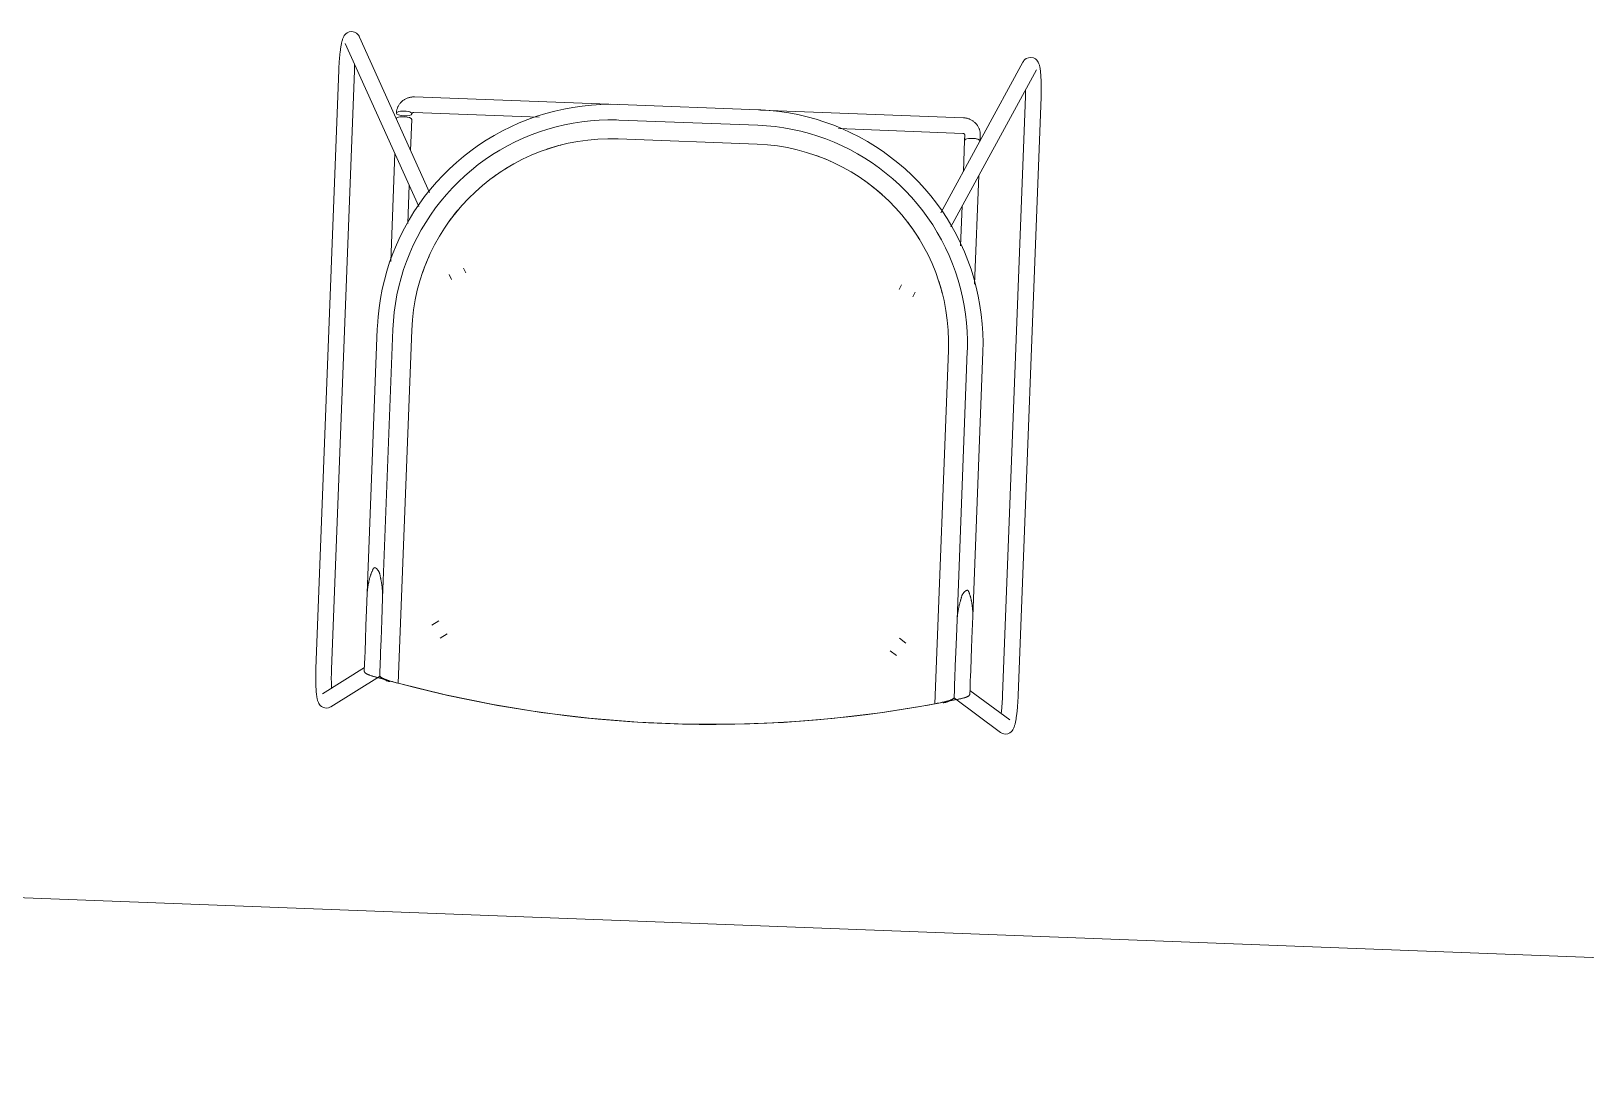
# Model space of a CAD drawing. Header units: millimetres. Extents: x 17567 to 83301, y -4294 to 56331.
# Drawn here: x 58824 to 59823, y 42532 to 43198 of the extents above; entities that cross this region are included whole.
import ezdxf

# ---------------------------------------------------------------- set-up
doc = ezdxf.new("R2010")
doc.units = ezdxf.units.MM
doc.header["$MEASUREMENT"] = 0
doc.layers.add('I-FURN', color=40, linetype='Continuous', lineweight=13)
doc.layers.add('Q-CASE', color=33, linetype='Continuous', lineweight=13)

# ---------------------------------------------------------------- blocks, each defined once
blk = doc.blocks.new('BVN_Joinery_Cafe_JO-N-01 _Opt 10_ - Type 1-10444974-GA PLAN - LEVEL 11')
at = {"layer": 'Q-CASE'}
blk.add_line((1460.37, 4699.3), (1460.37, 129.07), dxfattribs=at)
blk = doc.blocks.new('New Furniture_Bar Stool_NC4 - NC4-V118-GA PLAN - LEVEL 11')
at = {"layer": 'I-FURN'}
for p, q in [((-184.82, 180.18), (-215.28, 200.95)), ((215.28, 200.95), (184.82, 180.18)), ((-220.91, 192.69), (-194.66, 174.79)), ((194.66, 174.79), (220.91, 192.69)), ((-172.82, 184.11), (-188.62, 180.35)), ((-183.09, 181.31), (-183.44, 181.05)), ((-172.52, 184.16), (-172.52, -42.93)), ((-172.52, 184.16), (-172.52, -42.93)), ((172.52, -42.93), (172.52, 184.16)), ((172.52, -42.93), (172.52, 184.16)), ((188.62, 180.35), (172.82, 184.11)), ((-225.73, 176.89), (-225.73, -208.21)), ((-215.73, -208.21), (-215.73, 176.89)), ((215.73, 176.89), (215.73, -208.21)), ((225.73, -208.21), (225.73, 176.89)), ((-142.44, 151.28), (-146.71, 154.19)), ((146.71, 154.19), (142.44, 151.28)), ((-152.34, 145.93), (-148.08, 143.02)), ((148.08, 143.02), (152.34, 145.93)), ((-194.66, 127.14), (-194.66, -42.93)), ((-184.66, -42.93), (-184.66, 129.83)), ((184.66, 129.83), (184.66, -42.93)), ((194.66, -42.93), (194.66, 127.14)), ((-148.26, -76.49), (-149.79, -79.57)), ((149.79, -79.57), (148.26, -76.49)), ((-187.7, -86.31), (-187.7, -156.18)), ((-140.83, -84.02), (-139.3, -80.94)), ((139.3, -80.94), (140.83, -84.02)), ((187.7, -156.18), (187.7, -86.5)), ((-177.7, -136.04), (-177.7, -110.51)), ((177.7, -111.27), (177.7, -136.04)), ((-171.08, -122.47), (-222.19, -225.41)), ((222.19, -225.41), (171.08, -122.47)), ((-213.24, -229.85), (-164.31, -131.3)), ((164.52, -131.73), (213.24, -229.85)), ((-177.7, -178.25), (-177.7, -158.26)), ((177.7, -158.26), (177.7, -178.25)), ((-187.7, -178.25), (-187.7, -181.86)), ((-177.7, -181.86), (-177.7, -178.25)), ((-44.66, -170.78), (44.66, -170.78)), ((-44.66, -170.78), (44.66, -170.78)), ((-96.44, -182.76), (-176.49, -182.76)), ((44.66, -182.93), (-44.66, -182.93)), ((176.49, -182.76), (95.93, -182.76)), ((-176.49, -192.76), (-45.97, -192.76)), ((-44.66, -192.93), (44.66, -192.93)), ((45.97, -192.76), (176.49, -192.76))]:
    blk.add_line(p, q, dxfattribs=at)
at = {"layer": 'I-FURN', "flags": 128}
for points in [[(-218.3, 201.89), (-219.95, 201.63), (-221.24, 201.01), (-222.1, 200.3), (-222.67, 199.65), (-223.07, 199.07), (-223.35, 198.55), (-223.57, 198.06), (-223.76, 197.6), (-223.91, 197.15), (-224.05, 196.7), (-224.17, 196.24), (-224.29, 195.77), (-224.4, 195.29), (-224.5, 194.79), (-224.59, 194.28), (-224.69, 193.74), (-224.77, 193.19), (-224.86, 192.62), (-224.93, 192.03), (-225.01, 191.41), (-225.08, 190.78), (-225.15, 190.14), (-225.21, 189.47), (-225.27, 188.79), (-225.33, 188.09), (-225.39, 187.37), (-225.44, 186.64), (-225.48, 185.9), (-225.52, 185.14), (-225.56, 184.38), (-225.6, 183.6), (-225.63, 182.81), (-225.65, 182.01), (-225.68, 181.21), (-225.7, 180.4), (-225.71, 179.58), (-225.72, 178.76), (-225.73, 177.94), (-225.73, 177.12), (-225.73, 176.89)], [(-218.3, 201.89), (-216.64, 201.63), (-215.35, 201.01), (-215.28, 200.95)], [(172.52, 184.18), (141.94, 190.47), (111.14, 195.53), (80.17, 199.36), (49.06, 201.94), (17.87, 203.28), (-13.34, 203.37), (-44.53, 202.22), (-75.65, 199.81), (-106.65, 196.17), (-137.48, 191.28), (-168.09, 185.17), (-172.52, 184.18)], [(218.3, 201.89), (216.64, 201.63), (215.35, 201.01), (215.28, 200.95)], [(218.3, 201.89), (219.95, 201.63), (221.24, 201.01), (222.1, 200.3), (222.67, 199.65), (223.07, 199.07), (223.35, 198.55), (223.57, 198.06), (223.76, 197.6), (223.91, 197.15), (224.05, 196.7), (224.17, 196.24), (224.29, 195.77), (224.4, 195.29), (224.5, 194.79), (224.59, 194.28), (224.69, 193.74), (224.77, 193.19), (224.86, 192.62), (224.93, 192.03), (225.01, 191.41), (225.08, 190.78), (225.15, 190.14), (225.21, 189.47), (225.27, 188.79), (225.33, 188.09), (225.39, 187.37), (225.44, 186.64), (225.48, 185.9), (225.52, 185.14), (225.56, 184.38), (225.6, 183.6), (225.63, 182.81), (225.65, 182.01), (225.68, 181.21), (225.7, 180.4), (225.71, 179.58), (225.72, 178.76), (225.73, 177.94), (225.73, 177.12), (225.73, 176.89)], [(-215.22, 188.93), (-215.28, 188.34), (-215.33, 187.72), (-215.38, 187.08), (-215.43, 186.43), (-215.47, 185.76), (-215.51, 185.07), (-215.55, 184.37), (-215.59, 183.65), (-215.62, 182.92), (-215.64, 182.19), (-215.67, 181.44), (-215.69, 180.68), (-215.7, 179.92), (-215.72, 179.15), (-215.73, 178.38), (-215.73, 177.61), (-215.73, 176.89)], [(-194.66, 177.1), (-194.66, 177.19), (-194.65, 177.25), (-194.65, 177.29), (-194.63, 177.37), (-194.61, 177.43), (-194.6, 177.46), (-194.57, 177.54), (-194.55, 177.58), (-194.52, 177.66), (-194.47, 177.73), (-194.44, 177.78), (-194.37, 177.88), (-194.32, 177.94), (-194.29, 177.98), (-194.22, 178.05), (-194.19, 178.09), (-194.11, 178.16), (-194.03, 178.24), (-193.97, 178.28), (-193.85, 178.38), (-193.7, 178.49), (-193.6, 178.56), (-193.52, 178.6), (-193.37, 178.7), (-193.25, 178.77), (-193.16, 178.81), (-192.99, 178.9), (-192.89, 178.95), (-192.7, 179.04), (-192.5, 179.13), (-192.36, 179.19), (-192.07, 179.31), (-191.78, 179.42), (-191.58, 179.49), (-191.44, 179.54), (-191.16, 179.63), (-190.94, 179.7), (-190.48, 179.85), (-189.99, 179.99), (-189.66, 180.08), (-189.43, 180.14), (-188.95, 180.27), (-188.54, 180.37), (-188.25, 180.44), (-187.67, 180.58), (-187.37, 180.65), (-186.76, 180.79), (-186.13, 180.93), (-185.7, 181.02), (-184.81, 181.21), (-183.46, 181.48), (-182.54, 181.67), (-180.61, 182.06)], [(-172.52, 184.16), (-174, 183.82), (-174.73, 183.64), (-175.79, 183.39), (-176.71, 183.16), (-177.16, 183.04), (-177.81, 182.87), (-178.44, 182.7), (-178.75, 182.62), (-179.28, 182.47), (-179.54, 182.39), (-179.92, 182.28), (-180.47, 182.11), (-180.98, 181.94), (-181.23, 181.86), (-181.65, 181.71), (-181.86, 181.64), (-182.15, 181.53), (-182.42, 181.41), (-182.55, 181.36), (-182.81, 181.25), (-182.93, 181.19), (-183.1, 181.11), (-183.3, 181.01), (-183.39, 180.96), (-183.53, 180.88), (-183.71, 180.77), (-183.88, 180.66), (-183.96, 180.6), (-184.06, 180.53), (-184.11, 180.49), (-184.17, 180.44), (-184.27, 180.35), (-184.33, 180.29), (-184.36, 180.26), (-184.41, 180.21), (-184.47, 180.13), (-184.52, 180.06), (-184.54, 180.02), (-184.58, 179.95), (-184.6, 179.91), (-184.62, 179.86), (-184.64, 179.78), (-184.65, 179.75), (-184.66, 179.69), (-184.66, 179.64), (-184.66, 179.61)], [(-177.8, 183.33), (-178.24, 183.27), (-178.67, 183.19), (-179.1, 183.1), (-179.52, 182.99), (-179.95, 182.87), (-180.36, 182.73), (-180.77, 182.57), (-181.18, 182.4), (-181.57, 182.21), (-181.96, 182.01)], [(184.66, 179.61), (184.66, 179.64), (184.66, 179.69), (184.65, 179.75), (184.64, 179.78), (184.62, 179.86), (184.6, 179.91), (184.58, 179.95), (184.54, 180.02), (184.52, 180.06), (184.47, 180.13), (184.41, 180.21), (184.36, 180.26), (184.33, 180.29), (184.27, 180.35), (184.17, 180.44), (184.11, 180.49), (184.06, 180.53), (183.96, 180.6), (183.88, 180.66), (183.71, 180.77), (183.53, 180.88), (183.39, 180.96), (183.3, 181.01), (183.1, 181.11), (182.93, 181.19), (182.81, 181.25), (182.55, 181.36), (182.42, 181.41), (182.15, 181.53), (181.85, 181.64), (181.65, 181.71), (181.23, 181.86), (180.98, 181.94), (180.47, 182.11), (179.92, 182.28), (179.54, 182.39), (179.28, 182.47), (178.75, 182.62), (178.13, 182.79), (177.7, 182.9), (176.82, 183.13), (176.37, 183.24), (175.44, 183.47), (174.49, 183.7), (173.84, 183.86), (172.52, 184.16)], [(180.88, 182.53), (180.47, 182.69), (180.06, 182.83), (179.64, 182.96), (179.21, 183.07), (178.79, 183.17), (178.35, 183.25), (177.92, 183.31)], [(180.61, 182.06), (182.54, 181.67), (183.46, 181.48), (184.81, 181.21), (185.7, 181.02), (186.13, 180.93), (186.76, 180.79), (187.37, 180.65), (187.67, 180.58), (188.25, 180.44), (188.54, 180.37), (188.95, 180.27), (189.43, 180.14), (189.66, 180.08), (189.99, 179.99), (190.48, 179.85), (190.94, 179.7), (191.16, 179.63), (191.44, 179.54), (191.58, 179.49), (191.78, 179.42), (192.07, 179.31), (192.29, 179.22), (192.4, 179.17), (192.55, 179.11), (192.78, 179.01), (192.99, 178.91), (193.09, 178.85), (193.28, 178.75), (193.37, 178.7), (193.5, 178.62), (193.67, 178.52), (193.75, 178.46), (193.86, 178.38), (193.96, 178.3), (194.01, 178.26), (194.12, 178.16), (194.17, 178.11), (194.24, 178.04), (194.31, 177.97), (194.34, 177.93), (194.4, 177.85), (194.42, 177.82), (194.46, 177.76), (194.5, 177.68), (194.52, 177.64), (194.55, 177.59), (194.59, 177.5), (194.61, 177.42), (194.63, 177.38), (194.64, 177.32), (194.65, 177.23), (194.66, 177.14), (194.66, 177.1)], [(182.07, 181.95), (181.68, 182.16), (181.28, 182.35)], [(215.22, 188.93), (215.28, 188.34), (215.33, 187.72), (215.38, 187.08), (215.43, 186.43), (215.47, 185.76), (215.51, 185.07), (215.55, 184.37), (215.59, 183.65), (215.62, 182.92), (215.64, 182.19), (215.67, 181.44), (215.69, 180.68), (215.7, 179.92), (215.72, 179.15), (215.73, 178.38), (215.73, 177.61), (215.73, 176.89)], [(-194.66, 127.14), (-194.66, 141.36), (-194.66, 147.88), (-194.66, 153.93), (-194.66, 161.98), (-194.66, 165.48), (-194.66, 168.63), (-194.66, 171.38), (-194.66, 173.7), (-194.66, 177.1)], [(-184.66, 179.61), (-184.66, 174.74), (-184.66, 171.18), (-184.66, 166.93), (-184.66, 159.35), (-184.66, 150.51), (-184.66, 145.67), (-184.66, 140.62), (-184.66, 129.83)], [(184.66, 129.83), (184.66, 144.01), (184.66, 150.51), (184.66, 156.54), (184.66, 164.57), (184.66, 168.05), (184.66, 171.18), (184.66, 173.92), (184.66, 176.23), (184.66, 179.61)], [(194.66, 177.1), (194.66, 172.2), (194.66, 168.63), (194.66, 164.36), (194.66, 156.75), (194.66, 147.88), (194.66, 143.02), (194.66, 137.96), (194.66, 127.14)], [(-184.66, 129.83), (-184.66, 129.37), (-184.67, 129.05), (-184.68, 128.85), (-184.69, 128.43), (-184.7, 128.12), (-184.71, 127.91), (-184.74, 127.49), (-184.75, 127.28), (-184.78, 126.87), (-184.82, 126.45), (-184.84, 126.17), (-184.9, 125.61), (-184.93, 125.37), (-184.98, 124.9), (-185.04, 124.43), (-185.08, 124.11), (-185.17, 123.48), (-185.28, 122.77), (-185.33, 122.41), (-185.39, 122.05), (-185.52, 121.34), (-185.58, 120.98), (-185.72, 120.27), (-185.87, 119.56), (-185.94, 119.2), (-186.05, 118.72), (-186.1, 118.49), (-186.18, 118.13), (-186.31, 117.6), (-186.38, 117.33), (-186.45, 117.06), (-186.52, 116.79), (-186.59, 116.52), (-186.72, 115.96), (-186.84, 115.45), (-186.9, 115.2), (-186.99, 114.83), (-187.08, 114.5), (-187.13, 114.34), (-187.21, 114.1), (-187.28, 113.87), (-187.33, 113.76), (-187.41, 113.54), (-187.46, 113.43), (-187.53, 113.27), (-187.61, 113.12), (-187.65, 113.05), (-187.69, 112.98), (-187.77, 112.84), (-187.82, 112.77), (-187.91, 112.63), (-188.06, 112.41), (-188.21, 112.22), (-188.29, 112.12), (-188.4, 111.98), (-188.57, 111.79), (-188.65, 111.69), (-188.78, 111.56), (-188.96, 111.38), (-189.05, 111.29), (-189.18, 111.17), (-189.31, 111.07), (-189.37, 111.02), (-189.46, 110.95), (-189.59, 110.85), (-189.71, 110.77), (-189.77, 110.74), (-189.86, 110.68), (-189.95, 110.64), (-190, 110.62), (-190.11, 110.57), (-190.17, 110.55), (-190.25, 110.53), (-190.33, 110.51), (-190.37, 110.5), (-190.45, 110.5), (-190.49, 110.49), (-190.55, 110.5), (-190.62, 110.5), (-190.65, 110.51), (-190.71, 110.53), (-190.78, 110.56), (-190.82, 110.58), (-190.85, 110.6), (-190.91, 110.64), (-190.96, 110.67), (-190.98, 110.7), (-191.04, 110.75), (-191.07, 110.78), (-191.13, 110.85), (-191.18, 110.92), (-191.22, 110.97), (-191.29, 111.07), (-191.35, 111.17), (-191.39, 111.23), (-191.46, 111.37), (-191.5, 111.45), (-191.57, 111.6), (-191.65, 111.76), (-191.7, 111.87), (-191.79, 112.1), (-191.87, 112.3), (-191.92, 112.43), (-192.02, 112.71), (-192.09, 112.92), (-192.23, 113.33), (-192.43, 113.94), (-192.53, 114.22), (-192.62, 114.49), (-192.71, 114.74), (-192.8, 115), (-192.85, 115.17), (-192.96, 115.52), (-193.01, 115.7), (-193.11, 116.05), (-193.15, 116.22), (-193.24, 116.58), (-193.33, 116.93), (-193.39, 117.17), (-193.49, 117.64), (-193.61, 118.17), (-193.73, 118.7), (-193.83, 119.23), (-193.94, 119.76), (-194, 120.11), (-194.04, 120.35), (-194.12, 120.82), (-194.22, 121.45), (-194.26, 121.76), (-194.33, 122.23), (-194.38, 122.7), (-194.41, 122.93), (-194.47, 123.49), (-194.5, 123.77), (-194.53, 124.19), (-194.57, 124.6), (-194.58, 124.81), (-194.61, 125.22), (-194.62, 125.43), (-194.63, 125.74), (-194.65, 126.16), (-194.65, 126.37), (-194.66, 126.68), (-194.66, 127.14)], [(194.66, 127.14), (194.66, 126.68), (194.65, 126.37), (194.65, 126.16), (194.63, 125.74), (194.62, 125.43), (194.61, 125.22), (194.58, 124.81), (194.57, 124.6), (194.53, 124.19), (194.5, 123.77), (194.47, 123.49), (194.41, 122.93), (194.38, 122.7), (194.33, 122.23), (194.26, 121.76), (194.22, 121.45), (194.12, 120.82), (194.04, 120.35), (194, 120.11), (193.94, 119.76), (193.83, 119.23), (193.73, 118.7), (193.61, 118.17), (193.49, 117.64), (193.39, 117.17), (193.33, 116.93), (193.24, 116.58), (193.15, 116.22), (193.11, 116.05), (193.01, 115.7), (192.96, 115.52), (192.85, 115.17), (192.8, 115), (192.71, 114.74), (192.62, 114.49), (192.53, 114.22), (192.43, 113.94), (192.23, 113.33), (192.09, 112.92), (192.02, 112.71), (191.92, 112.43), (191.87, 112.3), (191.79, 112.1), (191.7, 111.87), (191.65, 111.76), (191.57, 111.6), (191.5, 111.45), (191.46, 111.37), (191.39, 111.23), (191.35, 111.17), (191.29, 111.07), (191.22, 110.97), (191.18, 110.92), (191.13, 110.85), (191.07, 110.78), (191.04, 110.75), (190.98, 110.7), (190.96, 110.67), (190.91, 110.64), (190.85, 110.6), (190.82, 110.58), (190.78, 110.56), (190.71, 110.53), (190.65, 110.51), (190.62, 110.5), (190.55, 110.5), (190.49, 110.49), (190.45, 110.5), (190.37, 110.5), (190.33, 110.51), (190.25, 110.53), (190.17, 110.55), (190.11, 110.57), (190, 110.62), (189.95, 110.64), (189.86, 110.68), (189.77, 110.74), (189.71, 110.77), (189.59, 110.85), (189.46, 110.95), (189.37, 111.02), (189.31, 111.07), (189.18, 111.17), (189.05, 111.29), (188.96, 111.38), (188.78, 111.56), (188.65, 111.69), (188.57, 111.79), (188.4, 111.98), (188.29, 112.12), (188.21, 112.22), (188.06, 112.41), (187.91, 112.63), (187.82, 112.77), (187.77, 112.84), (187.69, 112.98), (187.65, 113.05), (187.61, 113.12), (187.53, 113.27), (187.46, 113.43), (187.41, 113.54), (187.33, 113.76), (187.28, 113.87), (187.21, 114.1), (187.13, 114.34), (187.08, 114.5), (186.99, 114.83), (186.9, 115.2), (186.84, 115.45), (186.72, 115.96), (186.59, 116.52), (186.52, 116.79), (186.45, 117.06), (186.38, 117.33), (186.31, 117.6), (186.18, 118.13), (186.1, 118.49), (186.05, 118.72), (185.94, 119.2), (185.87, 119.56), (185.72, 120.27), (185.58, 120.98), (185.52, 121.34), (185.39, 122.05), (185.33, 122.41), (185.28, 122.77), (185.17, 123.48), (185.08, 124.11), (185.04, 124.43), (184.98, 124.9), (184.93, 125.37), (184.9, 125.61), (184.84, 126.17), (184.82, 126.45), (184.78, 126.87), (184.75, 127.28), (184.74, 127.49), (184.71, 127.91), (184.7, 128.12), (184.69, 128.43), (184.68, 128.85), (184.67, 129.05), (184.66, 129.37), (184.66, 129.83)], [(-194.66, -42.93), (-194.54, -48.93), (-194.18, -54.92), (-193.58, -60.89), (-192.75, -66.83), (-191.67, -72.73), (-190.36, -78.58), (-188.82, -84.38), (-187.05, -90.11), (-185.05, -95.77), (-182.82, -101.34), (-180.37, -106.82), (-177.71, -112.2), (-174.83, -117.46), (-171.75, -122.61), (-168.46, -127.63), (-164.98, -132.51), (-161.3, -137.25), (-157.43, -141.84), (-153.39, -146.27), (-149.17, -150.53), (-144.78, -154.63), (-140.23, -158.54), (-135.53, -162.27), (-130.69, -165.81), (-125.71, -169.15), (-120.59, -172.29), (-115.36, -175.22), (-110.01, -177.94), (-104.56, -180.45), (-99.01, -182.74), (-93.38, -184.8), (-87.67, -186.63), (-81.89, -188.24), (-76.05, -189.61), (-70.16, -190.75), (-64.22, -191.65), (-58.26, -192.31), (-52.28, -192.74), (-46.28, -192.92), (-44.66, -192.93)], [(-44.66, -182.93), (-50.26, -182.82), (-55.85, -182.48), (-61.42, -181.92), (-66.97, -181.14), (-72.48, -180.14), (-77.94, -178.92), (-83.35, -177.48), (-88.7, -175.82), (-93.98, -173.95), (-99.18, -171.88), (-104.29, -169.59), (-109.31, -167.11), (-114.22, -164.42), (-119.03, -161.55), (-123.71, -158.48), (-128.27, -155.22), (-132.69, -151.79), (-136.98, -148.18), (-141.11, -144.41), (-145.09, -140.47), (-148.91, -136.37), (-152.56, -132.13), (-156.05, -127.74), (-159.35, -123.22), (-162.47, -118.57), (-165.4, -113.8), (-168.14, -108.92), (-170.68, -103.92), (-173.01, -98.84), (-175.15, -93.66), (-177.07, -88.4), (-178.78, -83.07), (-180.28, -77.67), (-181.56, -72.22), (-182.62, -66.72), (-183.47, -61.19), (-184.08, -55.62), (-184.48, -50.04), (-184.65, -44.44), (-184.66, -42.93)], [(44.66, -192.93), (50.66, -192.81), (56.65, -192.45), (62.62, -191.85), (68.56, -191.01), (74.46, -189.94), (80.32, -188.63), (86.11, -187.09), (91.85, -185.31), (97.5, -183.31), (103.07, -181.09), (108.55, -178.64), (113.93, -175.98), (119.19, -173.1), (124.34, -170.02), (129.36, -166.73), (134.24, -163.24), (138.98, -159.57), (143.57, -155.7), (148, -151.65), (152.26, -147.44), (156.36, -143.05), (160.27, -138.5), (164, -133.8), (167.54, -128.96), (170.88, -123.97), (174.02, -118.86), (176.95, -113.63), (179.68, -108.28), (182.18, -102.83), (184.47, -97.28), (186.53, -91.65), (188.36, -85.94), (189.97, -80.16), (191.34, -74.32), (192.48, -68.42), (193.38, -62.49), (194.04, -56.53), (194.47, -50.55), (194.65, -44.55), (194.66, -42.93)], [(184.66, -42.93), (184.55, -48.53), (184.21, -54.12), (183.65, -59.69), (182.87, -65.23), (181.87, -70.74), (180.65, -76.21), (179.21, -81.62), (177.55, -86.97), (175.69, -92.25), (173.61, -97.45), (171.33, -102.56), (168.84, -107.58), (166.16, -112.49), (163.28, -117.3), (160.21, -121.98), (156.95, -126.54), (153.52, -130.96), (149.91, -135.24), (146.14, -139.38), (142.2, -143.36), (138.11, -147.18), (133.86, -150.83), (129.48, -154.31), (124.95, -157.62), (120.3, -160.74), (115.53, -163.67), (110.65, -166.4), (105.66, -168.94), (100.57, -171.28), (95.39, -173.41), (90.13, -175.34), (84.8, -177.05), (79.41, -178.55), (73.95, -179.83), (68.46, -180.89), (62.92, -181.73), (57.36, -182.35), (51.77, -182.75), (46.17, -182.92), (44.66, -182.93)], [(-187.7, -181.86), (-187.69, -182.3), (-187.66, -182.75), (-187.61, -183.19), (-187.55, -183.63), (-187.46, -184.07), (-187.36, -184.5), (-187.24, -184.93), (-187.1, -185.36), (-186.95, -185.77), (-186.77, -186.18), (-186.59, -186.59), (-186.38, -186.98), (-186.16, -187.37), (-185.92, -187.74), (-185.67, -188.11), (-185.4, -188.46), (-185.12, -188.8), (-184.83, -189.14), (-184.52, -189.46), (-184.21, -189.76), (-183.88, -190.05), (-183.53, -190.33), (-183.18, -190.6), (-182.82, -190.85), (-182.45, -191.09), (-182.07, -191.31), (-181.68, -191.52), (-181.28, -191.71), (-180.88, -191.88), (-180.47, -192.05), (-180.06, -192.19), (-179.64, -192.32), (-179.21, -192.43), (-178.79, -192.53), (-178.35, -192.6), (-177.92, -192.67), (-177.48, -192.71), (-177.05, -192.74), (-176.61, -192.76), (-176.49, -192.76)], [(-176.49, -182.76), (-176.55, -182.76), (-176.61, -182.75), (-176.66, -182.75), (-176.72, -182.74), (-176.78, -182.73), (-176.83, -182.72), (-176.89, -182.7), (-176.94, -182.69), (-176.99, -182.67), (-177.04, -182.65), (-177.09, -182.63), (-177.14, -182.61), (-177.18, -182.59), (-177.23, -182.56), (-177.27, -182.53), (-177.31, -182.51), (-177.34, -182.48), (-177.38, -182.45), (-177.41, -182.42), (-177.44, -182.39), (-177.47, -182.36), (-177.5, -182.34), (-177.52, -182.31), (-177.55, -182.28), (-177.57, -182.25), (-177.59, -182.22), (-177.6, -182.19), (-177.62, -182.16), (-177.63, -182.13), (-177.65, -182.1), (-177.66, -182.07), (-177.67, -182.05), (-177.67, -182.02), (-177.68, -181.99), (-177.69, -181.97), (-177.69, -181.94), (-177.69, -181.91), (-177.69, -181.89), (-177.7, -181.86), (-177.7, -181.86)], [(177.7, -181.86), (177.69, -181.88), (177.69, -181.91), (177.69, -181.93), (177.69, -181.96), (177.68, -181.99), (177.68, -182.01), (177.67, -182.04), (177.66, -182.07), (177.65, -182.09), (177.64, -182.12), (177.62, -182.15), (177.61, -182.18), (177.59, -182.21), (177.57, -182.24), (177.55, -182.27), (177.53, -182.3), (177.51, -182.33), (177.48, -182.36), (177.45, -182.39), (177.42, -182.42), (177.39, -182.44), (177.35, -182.47), (177.32, -182.5), (177.28, -182.53), (177.24, -182.55), (177.19, -182.58), (177.15, -182.6), (177.1, -182.63), (177.05, -182.65), (177, -182.67), (176.95, -182.68), (176.9, -182.7), (176.85, -182.71), (176.79, -182.73), (176.74, -182.74), (176.68, -182.74), (176.62, -182.75), (176.56, -182.75), (176.51, -182.76), (176.49, -182.76)], [(176.49, -192.76), (176.93, -192.75), (177.37, -192.72), (177.8, -192.68), (178.24, -192.62), (178.67, -192.55), (179.1, -192.46), (179.52, -192.35), (179.95, -192.23), (180.36, -192.09), (180.77, -191.93), (181.18, -191.76), (181.57, -191.57), (181.96, -191.37), (182.35, -191.15), (182.72, -190.92), (183.09, -190.67), (183.44, -190.41), (183.78, -190.13), (184.12, -189.84), (184.44, -189.54), (184.75, -189.22), (185.05, -188.9), (185.33, -188.56), (185.6, -188.2), (185.86, -187.84), (186.1, -187.47), (186.32, -187.09), (186.53, -186.69), (186.72, -186.29), (186.9, -185.89), (187.06, -185.47), (187.2, -185.05), (187.33, -184.62), (187.44, -184.19), (187.52, -183.75), (187.6, -183.31), (187.65, -182.87), (187.68, -182.42), (187.69, -181.98), (187.7, -181.86)], [(-218.3, -233.21), (-219.95, -232.94), (-221.24, -232.32), (-222.1, -231.62), (-222.67, -230.96), (-223.07, -230.38), (-223.35, -229.86), (-223.57, -229.38), (-223.76, -228.92), (-223.91, -228.47), (-224.05, -228.01), (-224.17, -227.56), (-224.29, -227.09), (-224.4, -226.6), (-224.5, -226.11), (-224.59, -225.59), (-224.69, -225.06), (-224.77, -224.5), (-224.86, -223.93), (-224.93, -223.34), (-225.01, -222.73), (-225.08, -222.1), (-225.15, -221.45), (-225.21, -220.79), (-225.27, -220.1), (-225.33, -219.4), (-225.39, -218.69), (-225.44, -217.96), (-225.48, -217.22), (-225.52, -216.46), (-225.56, -215.69), (-225.6, -214.91), (-225.63, -214.12), (-225.65, -213.33), (-225.68, -212.52), (-225.7, -211.71), (-225.71, -210.9), (-225.72, -210.08), (-225.73, -209.25), (-225.73, -208.43), (-225.73, -208.21)], [(-215.69, -212), (-215.7, -211.23), (-215.72, -210.47), (-215.73, -209.7), (-215.73, -208.92), (-215.73, -208.21)], [(215.69, -212), (215.7, -211.23), (215.72, -210.47), (215.73, -209.7), (215.73, -208.92), (215.73, -208.21)], [(218.3, -233.21), (219.95, -232.94), (221.24, -232.32), (222.1, -231.62), (222.67, -230.96), (223.07, -230.38), (223.35, -229.86), (223.57, -229.38), (223.76, -228.92), (223.91, -228.47), (224.05, -228.01), (224.17, -227.56), (224.29, -227.09), (224.4, -226.6), (224.5, -226.11), (224.59, -225.59), (224.69, -225.06), (224.77, -224.5), (224.86, -223.93), (224.93, -223.34), (225.01, -222.73), (225.08, -222.1), (225.15, -221.45), (225.21, -220.79), (225.27, -220.1), (225.33, -219.4), (225.39, -218.69), (225.44, -217.96), (225.48, -217.22), (225.52, -216.46), (225.56, -215.69), (225.6, -214.91), (225.63, -214.12), (225.65, -213.33), (225.68, -212.52), (225.7, -211.71), (225.71, -210.9), (225.72, -210.08), (225.73, -209.25), (225.73, -208.43), (225.73, -208.21)], [(-218.3, -233.21), (-216.64, -232.94), (-215.35, -232.32), (-214.49, -231.62), (-213.92, -230.96), (-213.53, -230.38), (-213.24, -229.86), (-213.24, -229.85)], [(218.3, -233.21), (216.64, -232.94), (215.35, -232.32), (214.49, -231.62), (213.92, -230.96), (213.53, -230.38), (213.24, -229.86), (213.24, -229.85)]]:
    blk.add_lwpolyline(points, dxfattribs=at)
at = {"layer": 'I-FURN'}
for centre, radius, start, end in [((0, -576.9), 780.37, 77.22809, 102.77191), ((-44.66, -42.93), 127.86, 180, 270), ((44.66, -42.93), 127.86, 270, 360), ((-44.66, -42.93), 127.86, 196.682, 201.98719), ((44.66, -42.93), 127.86, 338.01281, 343.318), ((-44.66, -42.93), 127.86, 213.44981, 219.58021), ((44.66, -42.93), 127.86, 320.41979, 326.55019), ((-44.66, -42.93), 127.86, 230.41979, 236.55019), ((44.66, -42.93), 127.86, 303.44981, 309.58021), ((-44.66, -42.93), 127.86, 248.01281, 253.318), ((44.66, -42.93), 127.86, 286.682, 291.98719), ((44.66, -42.93), 127.86, 270, 272.85792)]:
    blk.add_arc(centre, radius, start, end, dxfattribs=at)
for centre, major_axis, start_param, end_param in [((-182.7, -178.25), (-5, 0), 0, 3.141593), ((-182.7, -178.25), (5, 0), 3.141593, 4.712389), ((-182.7, -178.25), (5, 0), 4.712389, 6.283185), ((182.7, -178.25), (5, 0), 3.141593, 4.712389), ((182.7, -178.25), (-5, 0), 1.570796, 3.141593), ((182.7, -181.86), (-5, 0), 3.141593, 6.283185), ((182.7, -181.86), (-5, 0), 0, 3.141593)]:
    blk.add_ellipse(centre, major_axis=major_axis, ratio=0.309017, start_param=start_param, end_param=end_param, dxfattribs=at)

msp = doc.modelspace()

# ---------------------------------------------------------------- block references
at = {"layer": 'I-FURN', "rotation": 177.8165250542611}
msp.add_blockref('New Furniture_Bar Stool_NC4 - NC4-V118-GA PLAN - LEVEL 11', (59239.39, 42956.81), dxfattribs=at)
at = {"layer": 'Q-CASE', "rotation": 87.81652505426153}
msp.add_blockref('BVN_Joinery_Cafe_JO-N-01 _Opt 10_ - Type 1-10444974-GA PLAN - LEVEL 11', (61775.88, 41067.34), dxfattribs=at)

doc.saveas('drawing.dxf')
